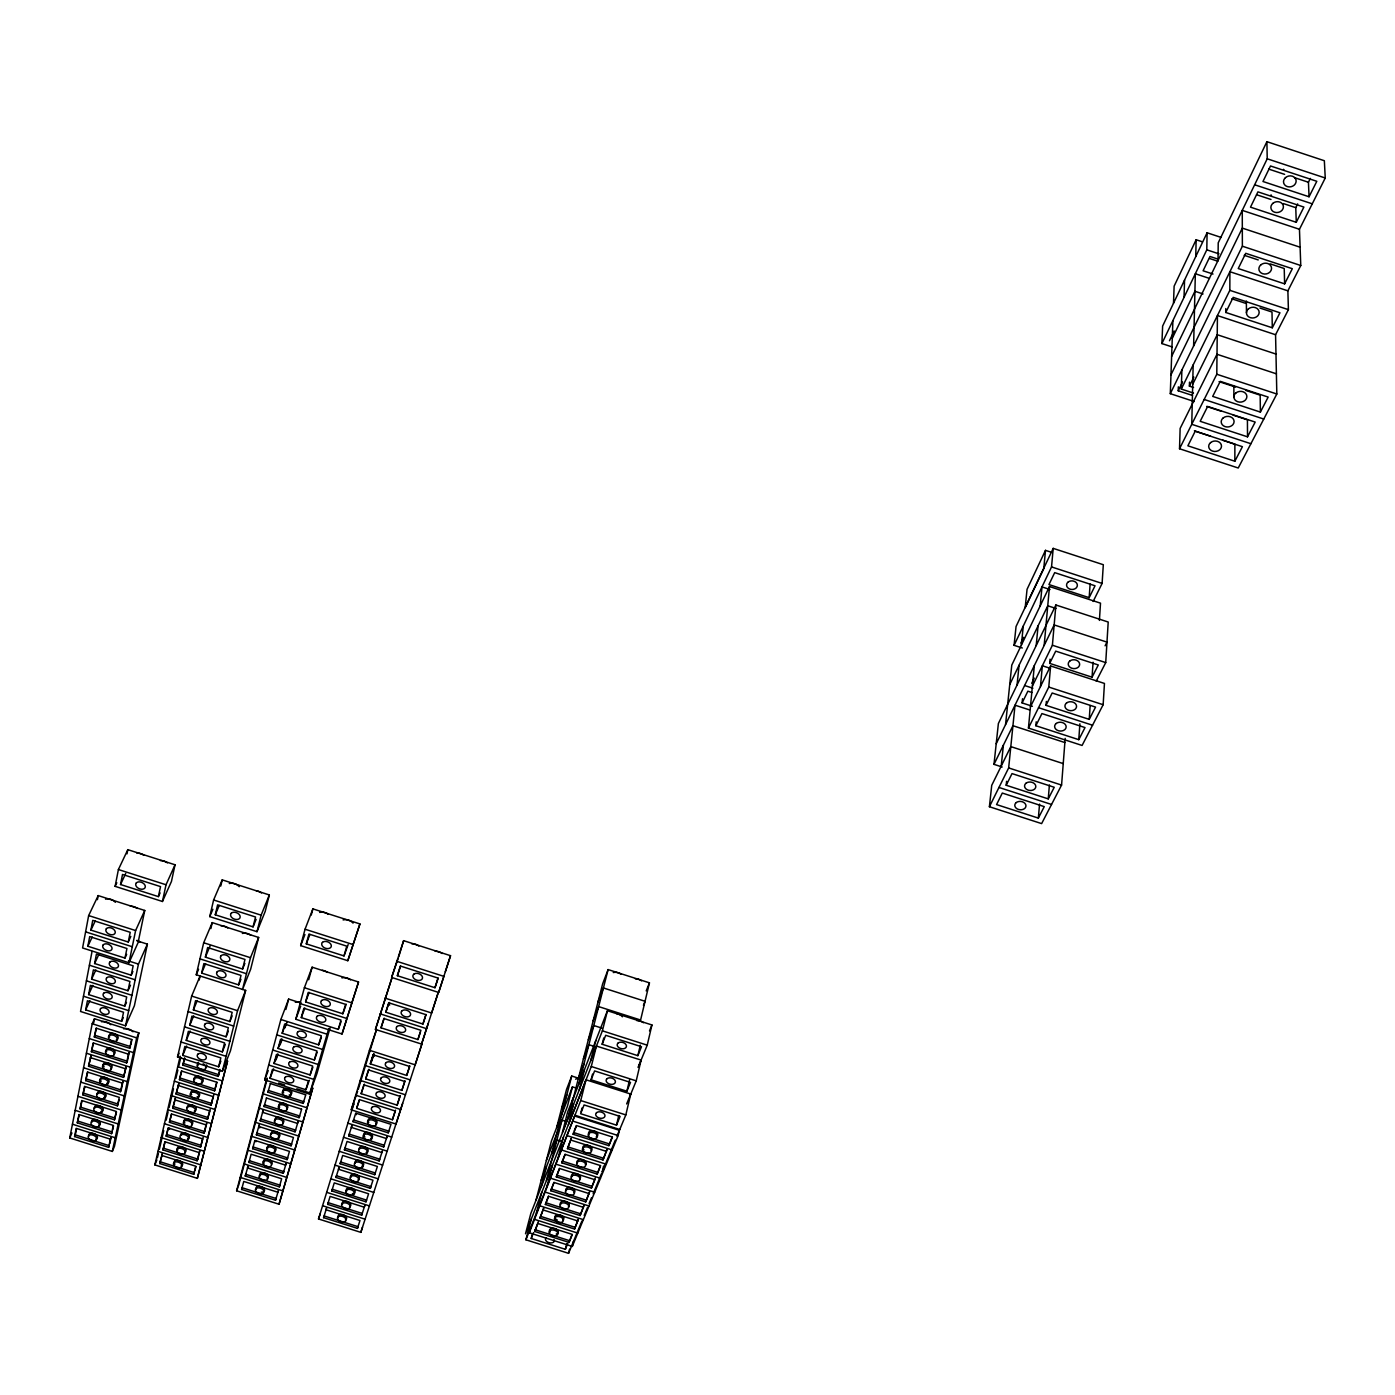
<?xml version="1.0" encoding="UTF-8"?>
<svg xmlns="http://www.w3.org/2000/svg" width="1395" height="1395" viewBox="0 0 1395 1395"><rect width="100%" height="100%" fill="white"/><g stroke="black" fill="none" stroke-linecap="round" stroke-linejoin="round"><path stroke-width="1.5" d="M1234.854 461.222L1242.404 446.679L1195.219 431.195L1187.877 445.807L1234.854 461.222L1234.871 444.133L1222.735 440.14M1233.86 396.86L1233.878 386.345M1193.492 393.076L1181.303 389.065L1229.832 290.334L1229.902 271.711L1287.881 290.84L1288.405 309.655L1275.571 334.73L1276.826 394L1238.237 468.005L1179.525 448.754L1180.135 428.439L1216.998 354.278L1276.408 373.825M1225.752 312.463L1233.197 297.379L1279.947 312.776L1272.292 327.79L1225.752 312.463L1225.786 308.557M1179.525 448.754L1216.789 374.261L1217.434 315.566L1275.571 334.73M1218.027 260.464L1218.219 242.835L1266.904 141.68L1324.343 160.721L1325.25 178.002L1299.46 229.286L1300.768 265.503L1287.881 290.84M1172.166 346.937L1161.896 343.571L1206.797 249.827L1207.093 232.773L1221.183 237.429M1193.161 364.932L1191.766 424.307L1250.897 443.715M1193.614 345.943L1195.341 273.751L1209.465 278.425M1195.742 256.593L1196.143 239.748L1202.316 241.788M1193.545 387.496L1189.394 386.136L1189.499 382.143M1192.481 395.448L1178.234 390.774L1178.356 386.851M1181.303 389.065L1181.879 369.971M1184.041 297.344L1184.547 280.081M1194.259 401.533L1170.3 393.669L1172.899 320.623M1173.509 303.238L1174.119 286.184L1196.143 239.748M1161.896 343.571L1162.628 326.081L1207.093 232.773M1034.323 665.589L1028.446 728.05L1082.084 745.453L1103.149 704.719L1104.456 683.445L1050.609 665.956L1030.452 706.829M1096.243 681.126L1105.729 662.59L1108.205 622.03L1055.893 604.994L998.384 723.499L993.99 764.355L1002.185 767.006M1099.399 620.409L1100.515 603.163L1049.493 586.528L1011.776 665.101L1005.551 724.598M1093.139 601.472L1102.102 583.424L1103.323 564.713L1053.208 548.375L1016.048 626.529L1014.078 645.327L1022.308 647.995M1046.372 701.423L1046.023 705.347L1089.233 719.367L1090.158 705.539M1050.051 659.155L1049.685 663.392L1092.058 677.185L1093.07 662.207M1036.223 721.808L1035.857 725.731L1078.771 739.664L1079.904 723.813M1089.164 597.67L1095.04 585.778L1054.69 572.63L1048.953 584.557L1089.164 597.67L1090.123 583.982M1063.234 763.606L1010.817 746.621L991.723 785.35L989.404 806.728L1041.629 823.608L1061.578 785.071L1065.187 738.408M1006.597 781.305L1006.196 785.263L1048.255 798.882L1049.406 784.932M1028.446 728.05L1048.778 687.072L1050.609 665.956M1032.405 686.026L1052.405 645.24L1055.893 604.994M1038.351 818.098L1044.262 806.624L1002.307 793.058L996.571 804.584L1038.351 818.098L1039.554 804.13M1040.461 686.532L1042.344 665.764L1050.487 668.414M1044.175 645.397L1049.493 586.528M1014.078 645.327L1051.534 566.928L1053.208 548.375M1036.206 645.554L1038.072 625.867M1040.217 605.883L1041.995 586.911L1050.034 589.527M1045.483 550.362L1043.774 568.654L1025.185 607.714L1027.051 589.318L1045.483 550.362L1051.656 552.368M1032.405 706.271L1022.116 702.94L1022.518 698.738M989.404 806.728L1008.655 767.93L1015.019 705.19L1029.423 709.863M1017.06 685.032L1019.065 665.258M1021.349 645.17L1023.267 626.093M1001.209 766.117L1003.389 745.157M88.652 915.573L82.584 947.972L128.985 962.759L138.07 942.654L144.749 910.464L98.191 895.59L88.652 915.573L135.611 930.552L144.749 910.464M87.85 946.246L89.681 936.603L126.928 948.495L124.975 958.069L87.85 946.246L92.227 936.969M90.902 930.099L92.75 920.369L130.223 932.313L128.253 942.009L90.902 930.099L95.296 920.84M97.423 899.653L98.191 895.59M92.053 951.407L80.544 1011.48L125.533 1025.796L134.373 1005.795L147.399 944.136L137.024 940.84M85.653 1009.875L87.414 1000.756L123.527 1012.247L121.644 1021.332L85.653 1009.875L89.908 1000.651M88.617 994.6L90.396 985.393L126.701 996.954L124.8 1006.126L88.617 994.6L92.872 985.376M91.599 979.15L93.395 969.839L129.927 981.47L127.991 990.746L91.599 979.15L95.871 969.943M94.616 963.526L96.429 954.093L133.17 965.811L131.217 975.192L94.616 963.526L98.905 954.319M115.122 886.348L118.401 869.538L127.817 849.66L175.038 864.778L171.445 881.466L162.448 901.484L115.122 886.348L116.814 882.739M69.75 1137.936L92.21 1023.738L94.476 1018.751L138.872 1032.875L114.442 1146.428L112.315 1151.433L69.75 1137.936L71.965 1132.967M120.528 884.517L122.516 874.456L160.53 886.61L158.402 896.619L120.528 884.517L125.742 873.444M93.639 1022.988L94.476 1018.751M126.997 853.862L127.817 849.66M76.533 1128.729L75.313 1134.885L109.333 1145.679L108.618 1147.335L74.58 1136.559L76.202 1128.346L110.362 1139.174L111.077 1137.5L109.769 1143.621M77.3 1122.801L78.957 1114.5L113.291 1125.381L111.548 1133.647L77.3 1122.801L79.271 1114.919M80.056 1108.885L81.73 1100.498L116.273 1111.449L114.495 1119.801L80.056 1108.885L82.061 1100.934M82.846 1094.831L84.537 1086.356L119.273 1097.377L117.459 1105.816L82.846 1094.831L84.868 1086.81M85.67 1080.619L87.379 1072.04L122.289 1083.13L123.022 1081.456L121.208 1090.001L120.476 1091.675L85.67 1080.619L87.78 1072.092M88.53 1066.251L91.006 1055.91L88.53 1066.251L123.527 1077.359L126.091 1067.053L123.527 1077.359M91.407 1051.708L93.151 1042.937L128.462 1054.167L129.194 1052.493L127.329 1061.229L126.596 1062.903L91.407 1051.708L93.552 1043.041M94.337 1037.026L96.098 1028.15L131.601 1039.432L129.718 1048.273L94.337 1037.026L96.499 1028.254M128.985 962.759L135.611 930.552M125.533 1025.796L138.454 964.102L147.399 944.136M108.618 1147.335L110.362 1139.174M120.476 1091.675L122.289 1083.13M126.596 1062.903L128.462 1054.167M112.699 1129.915L113.57 1125.782M114.495 1119.801L116.535 1111.885M117.459 1105.816L119.081 1099.923M130.816 1044.838L131.95 1039.537M162.448 901.484L166.022 884.761L175.038 864.778M112.315 1151.433L136.693 1037.88L138.872 1032.875M199.171 980.075L200.148 975.872L191.656 996.065L177.531 1056.939L222.38 1071.186L230.437 1050.871L245.659 990.38L196.259 974.791L203.687 942.758L212.249 922.618L258.65 937.44L250.647 969.246L242.503 989.526L250.49 957.702L258.65 937.44M209.756 916.602L213.609 899.984L222.223 879.879L269.34 894.945L265.19 911.441L256.994 931.686L209.756 916.602L212.877 909.278M197.34 1178.356L227.542 1061.089L197.34 1178.356L154.845 1164.895L180.164 1056.207M157.391 1157.78L158.367 1153.613M159.344 1149.428L163.721 1130.613M166.162 1120.15L168.115 1111.798M169.091 1107.613L173.486 1088.797M175.909 1078.352L177.862 1069.982M178.839 1065.797L180.792 1057.445M210.854 928.617L212.249 922.618M220.759 886.087L222.223 879.879M201.647 973.082L203.879 963.579L241.004 975.419L238.65 984.887L201.647 973.082L205.588 963.718M205.379 957.144L207.628 947.519L244.979 959.446L242.59 969.019L205.379 957.144L210.104 945.915M215.266 914.789L217.603 904.867L255.529 916.986L253.07 926.873L215.266 914.789L219.242 905.46M182.745 1055.37L184.837 1046.442L220.828 1057.898L218.614 1066.791L182.745 1055.37L186.634 1046.006M186.25 1040.391L188.36 1031.358L224.56 1042.885L222.328 1051.882L186.25 1040.391L190.138 1031.027M189.79 1025.238L191.935 1016.101L228.344 1027.697L226.077 1036.799L189.79 1025.238L193.696 1015.874M193.382 1009.91L195.544 1000.668L232.163 1012.334L229.879 1021.541L193.382 1009.91L197.288 1000.546M630.156 1095.598L636.225 1080.863L641.037 1060.322L638.561 1066.321M638.073 1067.454L647.228 1045.169L651.936 1024.959L607.435 1010.73L573.31 1098.214M159.762 1163.535L162.343 1153.752L159.762 1163.535L193.748 1174.311L194.411 1172.62L160.442 1161.861M162.953 1149.933L164.872 1141.738L199.171 1152.601L199.816 1150.927L197.794 1159.088L197.131 1160.779L162.953 1149.933L165.081 1142.104M202.746 1139.209L200.531 1147.091L166.179 1136.193L168.115 1127.91L202.589 1138.843L203.269 1137.152M169.44 1122.295L171.411 1113.925L206.076 1124.911L206.739 1123.237L204.646 1131.572L203.984 1133.263L169.44 1122.295L171.602 1114.343M172.736 1108.258L175.421 1098.092L172.736 1108.258L207.471 1119.278L209.721 1111.257M176.066 1094.046L178.769 1083.793L176.066 1094.046L211.011 1105.136L213.801 1094.918M179.449 1079.678L181.472 1071.011L216.731 1082.206L214.568 1090.838L179.449 1079.678L181.768 1071.064M219.712 1071.203L218.178 1076.382L182.85 1065.152L184.506 1058.142M166.179 1136.193L168.324 1128.293M182.85 1065.152L184.785 1058.212M603.756 1037.967L602.169 1044.262L637.846 1055.666L640.322 1045.117M616.939 1136.227L625.832 1114.919L630.732 1094.046L585.987 1079.782L525.514 1233.79L530.832 1213.423L602.378 1030.835L607.435 1010.73M592.544 1074.115L591.114 1079.817L626.878 1091.221L629.581 1079.8M618.142 1135.565L619.397 1130.299L574.566 1116.017L529.315 1232.796L572.281 1246.432L618.142 1135.565L573.24 1121.249M603.006 1159.96L606.93 1149.672L603.006 1159.96L567.469 1148.643L571.305 1138.32L567.469 1148.643M603.599 1166.028L602.117 1172.288L615.3 1140.186M609.301 1143.9L573.607 1132.531L573.153 1134.292L608.883 1145.661L612.143 1137.012M568.149 1118.337L602.675 983.754L608.115 969.595L649.442 982.83L640.601 1020.024L598.647 1006.597L593.171 1020.756M616.503 1125.155L620.095 1116.418L584.086 1104.945L580.616 1113.716L616.503 1125.155L618.787 1115.477M564.992 1154.31L561.854 1162.837L597.182 1174.084L600.391 1165.575M580.128 1215.533L583.912 1205.611L580.128 1215.533L545.375 1204.495L548.427 1196.195M585.743 1201.862L589.562 1191.871L585.743 1201.862L550.816 1190.755L553.885 1182.385M559.395 1168.435L556.309 1176.874L591.428 1188.052L595.299 1177.955M531.286 1219.073L525.898 1239.789L568.567 1253.32L569.578 1249.153M574.566 1229.03L578.315 1219.213L574.566 1229.03L540.005 1218.062L543.666 1208.209L540.005 1218.062M572.281 1246.432L573.554 1241.184M532.227 1234.645L531.233 1238.481L565.359 1249.31L566.771 1243.538M538.313 1221.724L534.686 1231.489L569.055 1242.387L571.95 1234.662M193.748 1174.311L195.771 1166.22L161.663 1155.426M197.131 1160.779L199.171 1152.601M200.531 1147.091L202.589 1138.843M203.984 1133.263L206.076 1124.911M207.471 1119.278L210.244 1109.165M211.011 1105.136L213.139 1096.61L178.089 1085.467M218.178 1076.382L219.922 1069.407M194.916 1170.597L195.928 1166.569M214.568 1090.838L216.957 1082.258M256.994 931.686L261.127 915.172L269.34 894.945M222.38 1071.186L237.551 1010.695L245.659 990.38M573.554 1104.247L568.393 1124.841L591.271 1066.512L596.432 1046.076L641.107 1060.078M581.105 1111.798L582.081 1107.944M525.898 1239.789L580.739 1100.55L585.987 1079.782M590.713 1060.653L595.804 1040.548M558.017 1158.268L563.423 1137.187M578.838 1084.037L608.115 969.595M579.291 1089.809L584.435 1069.703M576.414 1088.152L572.421 1086.879L567.399 1106.392L546.369 1160.413M547.119 1185.837L552.472 1165.052M541.173 1187.005L546.404 1166.918M556.622 1127.613L566.527 1089.46L571.723 1076.033L579.901 1078.631M529.315 1232.796L530.675 1227.565M551.635 1153.491L571.723 1076.033M536.395 1213.092L541.766 1192.359M546.439 1180.432L562.045 1120.115L566.056 1121.388M535.976 1200.275L551.461 1140.918L572.421 1086.879M330.005 1028.08L316.927 1073.592L309.55 1094.116L264.719 1079.869L280.883 1019.483L288.66 999.082L301.076 1003.04M300.657 945.636L305.052 929.227L312.898 908.877L359.927 923.926L347.808 960.719L300.657 945.636L304.93 934.545M279.035 1204.234L312.742 1088.17L279.035 1204.234L236.609 1190.789L266.584 1079.189M238.51 1185.733L267.387 1078.248M285.87 1009.492L288.66 999.082M311.242 915.033L312.898 908.877M270.02 1078.335L272.409 1069.459L308.4 1080.916L305.889 1089.739L270.02 1078.335L273.577 1068.866M274.03 1063.478L276.437 1054.498L312.654 1066.024L310.108 1074.952L274.03 1063.478L277.605 1054.01M278.076 1048.447L280.534 1039.362L316.944 1050.958L314.363 1059.991L278.076 1048.447L281.651 1038.979M282.174 1033.242L284.65 1024.052L321.286 1035.718L318.67 1044.855L282.174 1033.242L285.766 1023.773M306.29 943.874L308.94 934.057L346.797 946.159L344.007 955.924L306.29 943.874L309.899 934.441M241.597 1189.464L243.776 1181.443L277.814 1192.219L278.425 1190.528L275.53 1200.206L241.597 1189.464L242.242 1187.773L276.14 1198.514L275.53 1200.206M245.241 1176.02L248.066 1166.22L247.438 1167.911L281.651 1178.758L279.349 1186.831L245.241 1176.02L245.869 1174.328L279.959 1185.14L279.349 1186.831M248.92 1162.436L251.135 1154.223L285.539 1165.139L286.149 1163.447L283.22 1173.3L248.92 1162.436L249.548 1160.745L283.83 1171.608L283.22 1173.3M252.634 1148.695L254.866 1140.395L289.462 1151.381L287.108 1159.629L252.634 1148.695L253.262 1147.004L287.719 1157.937L287.108 1159.629M256.384 1134.798L259.278 1124.719L258.65 1126.428L293.438 1137.466L291.067 1145.801L256.384 1134.798L257.011 1133.106L291.677 1144.109L291.067 1145.801M260.185 1120.76L263.114 1110.594L262.469 1112.286L297.449 1123.393L298.077 1121.685L295.042 1131.833L260.185 1120.76L260.813 1119.069L295.653 1130.124L295.042 1131.833M264.021 1106.549L264.649 1104.857L299.698 1116L299.088 1117.691L264.021 1106.549L266.515 1098.004M267.91 1092.198L268.537 1090.489L303.779 1101.701L303.168 1103.393L267.91 1092.198L270.421 1083.566M295.775 1019.257L304.389 987.73L312.131 967.188L358.532 981.993L342.019 1033.991L295.775 1019.257L300.692 1006.161M308.679 979.778L312.131 967.188M301.285 1017.6L303.866 1008.236L340.99 1020.076L338.287 1029.388L301.285 1017.6L304.842 1008.062M305.61 1001.906L308.225 992.42L345.576 1004.348L342.821 1013.781L305.61 1001.906L309.167 992.368M299.088 1117.691L301.634 1109.165M303.168 1103.393L305.749 1094.796M309.55 1094.116L328.784 1028.516M347.808 960.719L359.927 923.926M342.019 1033.991L358.532 981.993M375.429 1029.44L392.047 977.511L375.429 1029.44L421.848 1044.14L415.187 1064.856L369.431 1050.278L351.261 1109.845L395.988 1124.056L402.649 1103.34M391.629 977.442L403.626 940.666L450.533 955.68L438.658 992.455L391.629 977.442L397.976 958.906M421.848 1044.14L360.834 1232.36L318.513 1218.968L353.877 1103.689L352.708 1107.107M358.288 1089.216L376.476 1029.667L369.431 1050.278M398.691 956.848L403.626 940.666M381.027 1027.819L383.887 1018.507L420.906 1030.312L417.925 1039.571L381.027 1027.819L384.27 1018.245M385.805 1012.212L388.699 1002.778L425.946 1014.671L422.929 1024.052L385.805 1012.212L389.065 1002.656M356.649 1108.345L359.335 1099.591L395.238 1111.013L392.431 1119.732L356.649 1108.345L359.247 1100.69M361.148 1093.68L363.868 1084.839L399.964 1096.331L397.139 1105.136L361.148 1093.68L364.391 1084.124M365.699 1078.858L368.454 1069.913L404.759 1081.474L401.882 1090.384L365.699 1078.858L368.943 1069.285M370.303 1063.862L373.093 1054.794L409.607 1066.443L406.695 1075.44L370.303 1063.862L373.546 1054.289M397.348 975.715L400.33 966.02L438.082 978.087L434.978 987.73L397.348 975.715L400.609 966.16M323.588 1217.661L326.587 1208.035L326.012 1209.744L359.98 1220.503L357.434 1228.385L323.588 1217.661L324.163 1215.952L357.992 1226.676L357.434 1228.385M327.668 1204.391L330.109 1196.387L364.252 1207.216L364.81 1205.489L361.689 1215.184L327.668 1204.391L328.243 1202.682L362.247 1213.458L361.689 1215.184M331.783 1190.981L334.259 1182.89L368.594 1193.771L365.996 1201.827L331.783 1190.981L332.359 1189.272L366.536 1200.119L365.996 1201.827M335.933 1177.432L339.037 1167.528L338.444 1169.237L372.971 1180.187L370.338 1188.331L335.933 1177.432L336.526 1175.723L370.896 1186.622L370.338 1188.331M340.153 1163.709L342.682 1155.444L377.382 1166.464L374.732 1174.695L340.153 1163.709L340.729 1162L375.29 1172.986L374.732 1174.695M344.408 1149.864L347.041 1141.459L381.864 1152.584L382.422 1150.858L379.178 1160.902L344.408 1149.864L344.983 1148.155L379.736 1159.175L379.178 1160.902M348.715 1135.844L351.889 1125.678L351.313 1127.387L386.398 1138.529L386.956 1136.82L383.677 1146.952L348.715 1135.844L349.291 1134.135L384.235 1145.243L383.677 1146.952M353.057 1121.667L355.742 1113.123L390.966 1124.335L388.228 1132.845L353.057 1121.667L353.632 1119.958L388.786 1131.136L388.228 1132.845M371.541 1061.647L373.738 1054.48M360.834 1232.36L362.491 1227.234M428.23 1023.442L421.552 1044.157L438.309 992.298L431.648 1013.014L384.985 998.105M417.925 1039.571L420.401 1031.899M422.929 1024.052L426.033 1014.461M434.978 987.73L438.082 978.139M392.431 1119.732L395.535 1110.124M397.139 1105.136L400.243 1095.528M401.882 1090.384L405.003 1080.776M406.695 1075.44L409.816 1065.85M438.658 992.455L443.872 976.36L396.581 961.242M445.319 971.757L450.533 955.68M371.698 1060.34L373.651 1054.603M318.513 1218.968L320.257 1213.842M351.261 1109.845L357.591 1091.291M338.287 1029.388L341.025 1021.733M342.821 1013.781L346.256 1004.191M318.67 1044.855L321.425 1037.252M314.363 1059.991L317.118 1052.388M310.108 1074.952L312.846 1067.349M305.889 1089.739L309.324 1080.236M344.007 955.924L348.175 944.554M236.609 1190.789L237.882 1187.424M280.029 1045.029L282.174 1039.345M275.983 1059.991L278.128 1054.306M264.719 1079.869L268.224 1070.575M284.824 1028.01L286.969 1022.326M597.949 1002.116L603.407 987.956L645.065 1001.296L643.444 1005.307M561.61 1108.397L566.806 1094.97M588.324 1039.693L593.799 1025.517L601.855 1028.098M583.389 1058.892L588.899 1044.716L594.985 1046.668M578.384 1078.405L583.895 1064.228M541.208 1180.205L556.936 1139.907L560.964 1141.197M602.169 1044.262L605.692 1035.299L641.491 1046.738L637.846 1055.666M591.114 1079.817L594.601 1070.941L630.488 1082.398L626.878 1091.221M531.233 1238.481L533.587 1232.535M574.287 1130.804L576.344 1125.591M534.686 1231.489L537.86 1223.485L572.351 1234.418L569.055 1242.387M545.375 1204.495L548.619 1196.3L583.476 1207.372M550.816 1190.755L554.094 1182.472L589.143 1193.614M556.309 1176.874L559.622 1168.504L594.863 1179.717L591.428 1188.052M561.854 1162.837L565.219 1154.362L600.652 1165.645L597.182 1174.084M573.153 1134.292L576.588 1125.608L612.44 1137.03L608.883 1145.661M218.614 1066.791L220.863 1061.142M226.077 1036.799L228.344 1031.149M222.328 1051.882L225.345 1044.349M229.879 1021.541L232.145 1015.891M646.216 990.886L649.442 982.83M242.59 969.019L244.875 963.387M238.65 984.887L240.934 979.255M154.845 1164.895L156.903 1159.873M253.07 926.873L256.122 919.375M649.512 1030.888L651.936 1024.959M565.359 1249.31L567.8 1243.398M626.651 1103.933L630.732 1094.046M568.567 1253.32L581.924 1221.009M584.191 1215.446L587.522 1207.46M589.108 1203.554L591.567 1197.625M593.171 1193.789L601.385 1173.858M177.531 1056.939L179.066 1053.26M196.259 974.791L198.578 969.281M111.548 1133.647L112.263 1131.973L78.033 1121.144M129.718 1048.273L130.45 1046.599L95.087 1035.352M74.58 1136.559L75.313 1134.885M124.8 1006.126L126.457 1002.412M121.644 1021.332L123.283 1017.618M127.991 990.746L130.485 985.201M131.217 975.192L132.891 971.495M158.402 896.619L160.094 892.905M128.253 942.009L130.799 936.429M124.975 958.069L126.666 954.354M1020.878 643.095L1023.634 637.341M1169.481 340.746L1174.189 330.946M1172.271 338.34L1194.922 291.276L1203.065 293.961M1009.736 684.579L1047.767 605.796L1055.998 608.464M1171.626 356.423L1267.218 158.786L1266.904 141.68M1170.963 374.854L1242.317 228.117L1300.105 247.211M996.204 743.744L1054.167 624.925L1106.985 642.118L1105.102 645.815M1170.3 393.669L1242.37 246.217L1242.265 210.383L1299.46 229.286M1022.116 702.94L1027.871 691.188L1032.004 692.53M1031.759 683.236L1034.253 678.127M993.99 764.355L1012.944 725.714L1064.856 742.541M1178.234 390.774L1182.576 381.934M1049.685 663.392L1055.719 651.134L1098.284 664.962L1092.058 677.185M1189.394 386.136L1193.858 377.103M1192.708 384.305L1217.225 334.713L1275.989 354.068M1006.196 785.263L1012.02 773.597L1054.236 787.268L1048.255 798.882M1035.857 725.731L1041.925 713.577L1085.014 727.562L1078.771 739.664M1046.023 705.347L1052.179 693.001L1095.563 707.091L1089.233 719.367M1296.269 222.293L1303.889 207.07L1257.924 191.865L1250.495 207.157L1296.269 222.293L1295.763 207.681L1297.646 203.897M1309.051 196.765L1316.81 181.298L1270.496 165.97L1262.963 181.507L1309.051 196.765L1308.44 182.257L1310.358 178.403M1284.621 283.848L1292.311 268.694L1245.718 253.315L1238.237 268.537L1284.621 283.848L1284.22 268.503L1270.217 263.882M1247.514 436.827L1255.186 422.075L1207.651 406.451L1200.188 421.307L1247.514 436.827L1247.426 419.843L1233.145 415.152M1260.382 412.083L1268.16 397.087L1220.259 381.341L1212.691 396.407L1260.382 412.083L1260.173 395.169L1245.787 390.443M105.549 1096.784L105.898 1096.331A4.569 2.86 21.5 0 0 102.341 1091.605M102.637 1110.838L102.986 1110.403A4.534 2.825 21.4 0 0 100.667 1106.218A4.534 2.825 21.4 0 0 95.104 1106.165L94.755 1106.619A4.534 2.825 21.4 0 0 94.668 1108.31M198.439 1062.31L198.055 1062.781A4.656 2.999 20.5 0 0 198.195 1065.187M291.137 1094.186L291.538 1093.715A4.638 2.999 19.2 0 0 289.41 1089.425A4.638 2.999 19.2 0 0 283.586 1089.373L283.185 1089.844A4.638 2.999 19.2 0 0 283.673 1092.826M271.502 1164.389L271.885 1163.953A4.516 2.842 18.9 0 0 269.793 1159.873A4.516 2.842 18.9 0 0 264.143 1159.786L263.76 1160.221A4.516 2.842 18.9 0 0 264.248 1163.064M591.061 1150.683L591.532 1150.23A4.673 3.069 14.4 0 0 589.789 1145.958A4.673 3.069 14.4 0 0 583.72 1145.87L583.25 1146.324A4.673 3.069 14.4 0 0 583.964 1149.864M585.307 1164.877L585.778 1164.424A4.656 3.034 14.4 0 0 584.034 1160.187A4.656 3.034 14.4 0 0 578.001 1160.099L577.547 1160.553A4.656 3.034 14.4 0 0 577.356 1162.889M579.622 1178.897L580.093 1178.461A4.621 2.999 14.5 0 0 578.35 1174.276A4.621 2.999 14.5 0 0 572.351 1174.171L571.898 1174.625A4.621 2.999 14.5 0 0 571.706 1176.927M574.077 1192.708L574.461 1192.341A4.604 2.964 14.5 0 0 572.334 1187.999M568.428 1206.501L568.898 1206.065A4.569 2.929 14.6 0 0 567.155 1201.967A4.569 2.929 14.6 0 0 561.243 1201.845L560.79 1202.281A4.569 2.929 14.6 0 0 560.616 1204.548M562.935 1220.067L563.388 1219.649A4.551 2.895 14.6 0 0 562.028 1215.795M546.265 1237.749L545.898 1238.097A4.499 2.842 14.7 0 0 547.625 1242.091A4.499 2.842 14.7 0 0 553.431 1242.213L553.885 1241.794A4.499 2.842 14.7 0 0 554.042 1239.614M557.494 1233.494L557.948 1233.058A4.534 2.86 14.7 0 0 554.146 1228.315M535.139 1229.745L569.491 1240.643M83.595 1093.174L118.191 1104.142M170.12 1120.621L204.646 1131.572M77.946 1096.296L121.208 1110.019M164.436 1123.725L207.628 1137.431M247.543 1150.09L290.666 1163.761M330.772 1178.792L373.773 1192.429M80.805 1107.229L115.21 1118.145M166.859 1134.519L201.194 1145.417M75.173 1110.333L118.209 1123.969M161.21 1137.605L204.158 1151.224M243.863 1163.814L286.742 1177.397M326.639 1192.324L369.413 1205.89M163.633 1148.259L197.794 1159.088M72.453 1124.213L115.244 1137.779M158.019 1151.328L200.74 1164.86M240.219 1177.38L282.871 1190.894M322.559 1205.716L365.106 1219.195M304.389 987.73L351.191 1002.656M380.19 1013.869L426.574 1028.673M199.956 958.871L246.479 973.71M85.601 931.86L132.281 946.752M300.065 1003.58L346.588 1018.42M580.739 1100.55L625.832 1114.919M128.445 960.911L138.454 964.102M280.883 1019.483L326.761 1034.113M574.949 1115.215L619.798 1129.514M191.656 996.065L237.551 1010.695M89.402 965.218L135.158 979.796M276.768 1034.846L322.385 1049.371M364.81 1065.431L410.304 1079.922M188.063 1011.549L233.697 1026.075M86.42 980.824L131.915 995.315M567.521 1135.757L612.178 1149.968M570.869 1140.081L606.511 1151.433M272.705 1050.016L318.06 1064.455M360.241 1080.41L405.474 1094.796M567.922 1146.899L603.425 1158.199M184.506 1026.86L229.879 1041.298M83.473 996.239L128.706 1010.643M561.871 1150.09L606.284 1164.232M268.677 1065.03L313.788 1079.381M355.725 1095.215L400.696 1109.513M562.307 1161.093L597.618 1172.323M181.001 1041.978L226.112 1056.329M556.291 1164.267L600.46 1178.304M92.21 1023.738L136.693 1037.88M278.669 1083.026L284.719 1084.944M296.804 1088.797L310.911 1093.279M270.246 1083.531L305.627 1094.779M556.744 1175.131L591.864 1186.291M550.781 1178.287L594.706 1192.237M183.547 1063.478L218.841 1074.708M89.297 1038.578L133.536 1052.632M177.723 1066.687L221.875 1080.707M262.696 1093.68L306.76 1107.7M347.756 1123.132L391.716 1137.099M266.34 1097.987L301.512 1109.165M551.252 1189.011L586.179 1200.119M545.323 1192.132L589.004 1206.012M92.157 1050.051L127.329 1061.229M180.129 1078.004L215.231 1089.164M86.403 1053.242L130.398 1067.227M174.358 1081.177L218.265 1095.127M258.842 1108.014L302.663 1121.946M343.449 1137.274L387.165 1151.154M90.256 1057.567L125.358 1068.727M545.829 1202.734L580.547 1213.772M539.935 1205.838L583.372 1219.631M89.28 1064.594L124.242 1075.684M176.764 1092.372L211.674 1103.462M543.213 1209.971L577.879 1220.974M83.561 1067.75L127.311 1081.648M171.01 1095.528L214.673 1109.391M255.041 1122.208L298.617 1136.036M339.177 1151.259L382.648 1165.069M174.724 1099.783L209.581 1110.838M540.458 1216.318L574.984 1227.286M534.599 1219.387L577.792 1233.11M86.42 1078.963L121.208 1090.001M173.416 1106.584L208.134 1117.587M80.736 1082.101L124.242 1095.912M167.714 1109.705L211.133 1123.481M251.274 1136.227L294.624 1149.986M334.957 1165.104L378.184 1178.827M118.401 869.538L166.022 884.761M213.609 899.984L261.127 915.172M305.052 929.227L352.499 944.38M602.378 1030.835L647.228 1045.169M203.687 942.758L250.49 957.702M591.271 1066.512L636.225 1080.863M1038.543 707.701L1092.547 725.226M1008.655 767.93L1061.578 785.071M998.977 787.46L1051.534 804.462M1051.534 566.928L1102.102 583.424M1052.405 645.24L1105.729 662.59M1048.778 687.072L1103.149 704.719M1024.61 685.52L1032.893 688.206M1194.382 430.846L1210.581 436.164M1242.37 246.217L1300.768 265.503M1244.218 255.302L1258.22 259.923M1206.797 249.827L1218.986 253.855M1217.94 259.104L1209.988 256.488L1203.1 270.787L1213.022 274.048M1209.57 258.493L1217.8 261.214M1229.832 290.334L1288.405 309.655M1231.872 298.792L1245.909 303.43M1259.947 308.051L1271.996 312.027L1272.292 327.79M1216.789 374.261L1276.826 394M1219.073 381.655L1235.517 387.06M1204.181 399.476L1263.765 419.041M1206.64 406.433L1220.921 411.124M1267.218 158.786L1325.25 178.002M1268.7 169.091L1284.603 174.358M1294.525 177.653L1308.44 182.257M1254.646 184.768L1312.259 203.827M1256.564 194.725L1271.002 199.485M1283.383 203.583L1295.763 207.681M1246.38 301.024L1246.45 312.776M1284.097 170.225A6.312 5.458 -12.9 0 1 1283.54 169.301M1271.56 195.771A6.243 5.388 -11.6 0 1 1271.019 194.847M136.832 940.369A7.184 4.76 22.5 0 1 140.11 942.078M105.549 899.147A7.341 4.9 23.2 0 1 115.401 902.286M130.363 906.244A7.341 4.9 22.8 0 1 137.32 908.459M635.405 978.889A6.504 4.534 14 0 1 641.595 980.877M613.259 972.559A6.504 4.534 14.4 0 1 620.984 974.268M575.612 1079.189A6.417 4.307 14.7 0 1 580.058 1078.492M319.664 912.435A7.376 5.092 20 0 1 328.366 914.37M343.118 919.933A7.376 5.092 19.5 0 1 353.057 923.106M616.416 1013.572A6.992 4.813 14.3 0 1 622.397 1016.798M636.817 1020.599A6.992 4.813 13.9 0 1 643.479 1022.727M596.275 1136.698A4.708 3.104 14.3 0 0 596.886 1136.332L597.356 1135.861A4.708 3.104 14.3 0 0 595.613 1131.554A4.708 3.104 14.3 0 0 589.51 1131.485L589.039 1131.938A4.708 3.104 14.3 0 0 589.213 1134.937M556.901 1233.825A4.534 2.86 14.7 0 1 556.204 1234.052M550.118 1232.134A4.534 2.86 14.7 0 1 549.909 1229.344L550.362 1228.925A4.534 2.86 14.7 0 1 553.274 1228.21M566.126 1190.824A4.604 2.964 14.5 0 1 566.3 1188.54L566.771 1188.087A4.604 2.964 14.5 0 1 571.497 1187.668M557.442 1220.137A4.551 2.895 14.6 0 1 556.692 1219.736M556.047 1219.247A4.551 2.895 14.6 0 1 555.315 1215.882L555.768 1215.463A4.551 2.895 14.6 0 1 561.278 1215.376M375.708 1124.039A4.621 2.999 17.8 0 0 376.284 1123.672L376.702 1123.219A4.621 2.999 17.8 0 0 374.697 1118.964A4.621 2.999 17.8 0 0 368.821 1118.895L368.402 1119.348A4.621 2.999 17.8 0 0 368.803 1122.312M370.564 1138.442A4.604 2.964 17.7 0 0 371.802 1137.832L372.203 1137.378A4.604 2.964 17.7 0 0 370.216 1133.176A4.604 2.964 17.7 0 0 364.374 1133.106L363.973 1133.56A4.604 2.964 17.7 0 0 364.915 1137.047M361.758 1166.29A4.551 2.895 17.7 0 0 362.979 1165.697L363.38 1165.261A4.551 2.895 17.7 0 0 361.392 1161.128A4.551 2.895 17.7 0 0 355.638 1161.041L355.219 1161.494A4.551 2.895 17.7 0 0 354.975 1163.151M345.385 1219.945A4.447 2.773 17.6 0 0 345.908 1219.614L346.309 1219.195A4.447 2.773 17.6 0 0 344.338 1215.219A4.447 2.773 17.6 0 0 338.723 1215.115L338.322 1215.533A4.447 2.773 17.6 0 0 338.34 1217.713M366.135 1152.444A4.569 2.929 17.7 0 0 367.356 1151.851L367.774 1151.398A4.569 2.929 17.7 0 0 365.786 1147.231A4.569 2.929 17.7 0 0 359.98 1147.161L359.579 1147.597A4.569 2.929 17.7 0 0 359.23 1148.695M356.318 1114.692A6.923 4.481 17.9 0 1 355.969 1113.454M349.57 1206.692A4.464 2.807 17.7 0 0 350.11 1206.361L350.511 1205.943A4.464 2.807 17.7 0 0 348.541 1201.932A4.464 2.807 17.7 0 0 342.874 1201.81L342.472 1202.246A4.464 2.807 17.7 0 0 342.49 1204.443M353.807 1193.3A4.499 2.825 17.7 0 0 354.347 1192.952L354.766 1192.533A4.499 2.825 17.7 0 0 352.778 1188.47A4.499 2.825 17.7 0 0 347.076 1188.383L346.675 1188.802A4.499 2.825 17.7 0 0 346.692 1191.034M353.144 1193.527A4.499 2.825 17.7 0 1 352.394 1193.667M358.096 1179.751A4.516 2.86 17.7 0 0 358.637 1179.403L359.056 1178.967A4.516 2.86 17.7 0 0 357.068 1174.869A4.516 2.86 17.7 0 0 351.331 1174.782L350.93 1175.218A4.516 2.86 17.7 0 0 350.93 1177.467M374.278 1056.277A7.08 4.691 18 0 1 374.052 1053.748M389.641 1005.167A7.219 4.882 18.1 0 1 389.449 1002.534M435.17 951.285A7.359 5.074 17.8 0 1 442.198 953.517M411.787 943.805A7.359 5.074 18.2 0 1 418.814 946.037M322.262 970.257A7.289 4.917 19.5 0 1 327.406 972.42M341.949 977.878A7.271 4.917 19.1 0 1 350.546 979.796M295.287 1002.238A7.149 4.76 19.6 0 1 300.466 1002.412M278.023 1137.378A4.551 2.895 19 0 0 279.227 1136.785L279.61 1136.332A4.551 2.895 19 0 0 277.518 1132.147A4.551 2.895 19 0 0 271.781 1132.095L271.397 1132.531A4.551 2.895 19 0 0 271.205 1134.222M259.697 1127.91A6.835 4.342 19.2 0 1 259.4 1125.538M290.578 1094.552A4.638 2.999 19.2 0 1 289.149 1094.97M286.568 1108.903A4.604 2.964 19.1 0 0 287.108 1108.537L287.51 1108.083A4.604 2.964 19.1 0 0 285.4 1103.829A4.604 2.964 19.1 0 0 279.61 1103.776L279.209 1104.23A4.604 2.964 19.1 0 0 279.697 1107.194M261.249 1192.132A4.464 2.773 18.9 0 0 263.951 1191.417L264.318 1190.981A4.464 2.773 18.9 0 0 261.039 1186.465M256.366 1189.516A4.464 2.773 18.9 0 1 256.279 1187.302L256.663 1186.883A4.464 2.773 18.9 0 1 260.202 1186.256M282.61 1123.097A4.586 2.929 19.1 0 0 283.15 1122.731L283.551 1122.295A4.586 2.929 19.1 0 0 281.807 1118.284M275.356 1120.795A4.586 2.929 19.1 0 1 275.286 1118.459L275.669 1118.005A4.586 2.929 19.1 0 1 281.04 1117.866M274.152 1151.259A4.534 2.86 19 0 0 275.338 1150.666L275.722 1150.23A4.534 2.86 19 0 0 273.246 1145.888M267.631 1148.73A4.534 2.86 19 0 1 267.561 1146.446L267.945 1146.01A4.534 2.86 19 0 1 272.409 1145.574M267.177 1178.322A4.481 2.807 18.9 0 0 267.7 1177.973L268.084 1177.554A4.481 2.807 18.9 0 0 266.009 1173.491A4.481 2.807 18.9 0 0 260.377 1173.404L259.993 1173.84A4.481 2.807 18.9 0 0 260.08 1176.072M255.93 1141.825A6.801 4.307 19.2 0 1 255.547 1140.622M194.393 1110.838A4.569 2.895 20.3 0 0 195.562 1110.228L195.945 1109.775A4.569 2.895 20.3 0 0 193.731 1105.555A4.569 2.895 20.3 0 0 188.046 1105.503L187.68 1105.956A4.569 2.895 20.3 0 0 187.523 1107.665M198.944 1063.339A4.656 2.999 20.5 0 0 197.759 1063.984L197.375 1064.455A4.656 2.999 20.5 0 0 199.607 1068.797A4.656 2.999 20.5 0 0 205.396 1068.832L205.78 1068.361A4.656 2.999 20.5 0 0 205.204 1065.327M203.129 1063.81A4.656 2.999 20.5 0 1 204.629 1064.751M205.536 1067.524A4.656 2.999 20.5 0 0 206.076 1067.14L206.46 1066.669A4.656 2.999 20.5 0 0 206.617 1064.908M201.351 1082.293A4.621 2.964 20.4 0 0 202.537 1081.666L202.92 1081.195A4.621 2.964 20.4 0 0 200.688 1076.905A4.621 2.964 20.4 0 0 194.934 1076.87L194.55 1077.324A4.621 2.964 20.4 0 0 194.69 1079.713M197.113 1096.784A4.604 2.929 20.4 0 0 199.032 1096.017L199.415 1095.563A4.604 2.929 20.4 0 0 197.183 1091.309A4.604 2.929 20.4 0 0 191.481 1091.256L191.098 1091.727A4.604 2.929 20.4 0 0 191.673 1094.691M180.949 1166.063A4.481 2.773 20.1 0 0 182.082 1165.488L182.449 1165.052A4.481 2.773 20.1 0 0 180.269 1161.006A4.481 2.773 20.1 0 0 174.724 1160.919L174.358 1161.355A4.481 2.773 20.1 0 0 174.933 1164.162M191.621 1124.614A4.551 2.86 20.2 0 0 192.144 1124.265L192.51 1123.812A4.551 2.86 20.2 0 0 189.912 1119.453M184.872 1122.94A4.551 2.86 20.2 0 1 184.297 1120.028L184.663 1119.592A4.551 2.86 20.2 0 1 189.075 1119.121M184.89 1152.235A4.499 2.807 20.1 0 0 185.395 1151.886L185.779 1151.45A4.499 2.807 20.1 0 0 183.948 1147.579M177.775 1149.986A4.499 2.807 20.1 0 1 177.636 1147.719L178.002 1147.283A4.499 2.807 20.1 0 1 183.181 1147.178M187.61 1138.756A4.516 2.842 20.2 0 0 188.761 1138.146L189.127 1137.71A4.516 2.842 20.2 0 0 186.93 1133.577A4.516 2.842 20.2 0 0 181.315 1133.507L180.949 1133.961A4.516 2.842 20.2 0 0 180.687 1135.042M169.562 1129.375A6.783 4.255 20.4 0 1 169.144 1128.171M220.863 925.757A7.289 4.935 21.4 0 1 227.803 927.971M242.364 933.447A7.289 4.935 21 0 1 250.943 935.365M229.286 883.506A7.411 5.074 21.6 0 1 239.242 886.697M256.244 890.76A7.411 5.074 21.2 0 1 261.475 892.957M160.373 860.61A7.428 5.074 22.9 0 1 167.417 862.877M136.815 853.077A7.446 5.074 23.3 0 1 143.877 855.344M107.99 1082.938A4.586 2.895 21.6 0 0 108.496 1082.572L108.845 1082.119A4.586 2.895 21.6 0 0 106.125 1077.672M107.363 1083.2A4.586 2.895 21.6 0 1 106.63 1083.357M101.19 1081.247A4.586 2.895 21.6 0 1 100.527 1078.3L100.893 1077.829A4.586 2.895 21.6 0 1 105.288 1077.341M101.521 1021.768A6.992 4.481 22.1 0 1 110.903 1024.75M123.649 1028.812A6.975 4.499 21.7 0 1 133.031 1031.794M116.378 1039.641A4.673 2.999 21.9 0 0 117.546 1038.996L117.912 1038.525A4.673 2.999 21.9 0 0 115.541 1034.131A4.673 2.999 21.9 0 0 109.804 1034.131L109.455 1034.602A4.673 2.999 21.9 0 0 109.647 1037.026M113.971 1054.062A4.638 2.964 21.8 0 0 114.495 1053.678L114.861 1053.225A4.638 2.964 21.8 0 0 112.507 1048.883A4.638 2.964 21.8 0 0 106.805 1048.866L106.438 1049.336A4.638 2.964 21.8 0 0 106.648 1051.725M110.972 1068.587A4.621 2.929 21.7 0 0 111.478 1068.221L111.844 1067.75A4.621 2.929 21.7 0 0 109.49 1063.461A4.621 2.929 21.7 0 0 103.823 1063.426L103.474 1063.897A4.621 2.929 21.7 0 0 104.137 1066.879M95.784 1139.087A4.481 2.773 21.3 0 0 96.9 1138.494L97.249 1138.058A4.481 2.773 21.3 0 0 93.727 1133.455M89.018 1136.001A4.481 2.773 21.3 0 1 89.088 1134.327L89.437 1133.891A4.481 2.773 21.3 0 1 92.89 1133.246M105.043 1097.15A4.569 2.86 21.5 0 1 103.683 1097.551M97.545 1094.255A4.569 2.86 21.5 0 1 97.633 1092.529L97.981 1092.076A4.569 2.86 21.5 0 1 101.486 1091.396M98.626 1125.346A4.516 2.807 21.4 0 0 99.743 1124.736L100.091 1124.3A4.516 2.807 21.4 0 0 97.789 1120.168A4.516 2.807 21.4 0 0 92.262 1120.115L91.913 1120.551A4.516 2.807 21.4 0 0 91.826 1122.225M102.131 1111.205A4.534 2.825 21.4 0 1 100.789 1111.588M573.066 1098.231L567.887 1118.337L562.412 1132.356L567.591 1112.251L573.066 1098.231M136.379 882.878L135.978 883.419A5.005 3.383 23 0 0 138.471 888.336A5.005 3.383 23 0 0 144.627 888.249L145.028 887.708A5.005 3.383 23 0 0 142.534 882.791A5.005 3.383 23 0 0 136.379 882.878M106.456 928.582L106.072 929.105A4.935 3.278 22.9 0 0 108.566 933.883A4.935 3.278 22.9 0 0 114.617 933.83L115 933.307A4.935 3.278 22.9 0 0 112.507 928.529A4.935 3.278 22.9 0 0 106.456 928.582M103.3 944.764L102.916 945.287A4.917 3.243 22.8 0 0 105.41 949.995A4.917 3.243 22.8 0 0 111.408 949.96L111.792 949.437A4.917 3.243 22.8 0 0 109.316 944.711A4.917 3.243 22.8 0 0 103.3 944.764M109.856 962.114L109.49 962.62A4.848 3.174 22.6 0 0 111.931 967.241A4.848 3.174 22.6 0 0 117.86 967.223L118.244 966.718A4.848 3.174 22.6 0 0 115.802 962.079A4.848 3.174 22.6 0 0 109.856 962.114M106.752 977.773L106.369 978.279A4.813 3.139 22.4 0 0 108.81 982.865A4.813 3.139 22.4 0 0 114.704 982.847L115.087 982.342A4.813 3.139 22.4 0 0 112.646 977.755A4.813 3.139 22.4 0 0 106.752 977.773M103.666 993.257L103.3 993.763A4.778 3.104 22.3 0 0 105.724 998.297A4.778 3.104 22.3 0 0 111.583 998.279L111.949 997.791A4.778 3.104 22.3 0 0 109.542 993.24A4.778 3.104 22.3 0 0 103.666 993.257M100.632 1008.568L100.266 1009.056A4.76 3.069 22.2 0 0 102.672 1013.555A4.76 3.069 22.2 0 0 108.496 1013.555L108.862 1013.066A4.76 3.069 22.2 0 0 106.456 1008.568A4.76 3.069 22.2 0 0 100.632 1008.568M109.072 1035.787L108.705 1036.258A4.673 2.999 21.9 0 0 111.059 1040.653A4.673 2.999 21.9 0 0 116.796 1040.653L117.163 1040.182A4.673 2.999 21.9 0 0 114.808 1035.805A4.673 2.999 21.9 0 0 109.072 1035.787M106.055 1050.522L105.706 1050.993A4.638 2.964 21.8 0 0 108.06 1055.335A4.638 2.964 21.8 0 0 113.762 1055.352L114.111 1054.882A4.638 2.964 21.8 0 0 111.774 1050.54A4.638 2.964 21.8 0 0 106.055 1050.522M103.09 1065.082L102.724 1065.553A4.621 2.929 21.7 0 0 105.078 1069.843A4.621 2.929 21.7 0 0 110.746 1069.878L111.112 1069.424A4.621 2.929 21.7 0 0 108.758 1065.117A4.621 2.929 21.7 0 0 103.09 1065.082M100.144 1079.503L99.795 1079.957A4.586 2.895 21.6 0 0 102.131 1084.211A4.586 2.895 21.6 0 0 107.764 1084.246L108.13 1083.793A4.586 2.895 21.6 0 0 105.793 1079.538A4.586 2.895 21.6 0 0 100.144 1079.503M231.291 913.219L230.873 913.76A4.987 3.383 21.3 0 0 233.227 918.607A4.987 3.383 21.3 0 0 239.434 918.555L239.853 918.015A4.987 3.383 21.3 0 0 237.516 913.15A4.987 3.383 21.3 0 0 231.291 913.219M97.249 1093.75L96.883 1094.203A4.569 2.86 21.5 0 0 99.219 1098.406A4.569 2.86 21.5 0 0 104.817 1098.458L105.166 1098.004A4.569 2.86 21.5 0 0 102.846 1093.785A4.569 2.86 21.5 0 0 97.249 1093.75M94.372 1107.839L94.023 1108.293A4.551 2.825 21.4 0 0 96.342 1112.46A4.551 2.825 21.4 0 0 101.905 1112.513L102.254 1112.059A4.551 2.825 21.4 0 0 99.934 1107.892A4.551 2.825 21.4 0 0 94.372 1107.839M221.125 955.68L220.724 956.203A4.9 3.296 21.1 0 0 223.043 960.928A4.9 3.296 21.1 0 0 229.164 960.893L229.565 960.37A4.9 3.296 21.1 0 0 227.245 955.645A4.9 3.296 21.1 0 0 221.125 955.68M91.529 1121.772L91.181 1122.225A4.516 2.807 21.4 0 0 93.482 1126.34A4.516 2.807 21.4 0 0 99.028 1126.41L99.376 1125.974A4.516 2.807 21.4 0 0 97.075 1121.842A4.516 2.807 21.4 0 0 91.529 1121.772M217.306 971.67L216.888 972.175A4.882 3.243 21 0 0 219.224 976.849A4.882 3.243 21 0 0 225.292 976.831L225.694 976.326A4.882 3.243 21 0 0 223.374 971.635A4.882 3.243 21 0 0 217.306 971.67M88.722 1135.565L88.373 1136.001A4.499 2.773 21.3 0 0 90.675 1140.081A4.499 2.773 21.3 0 0 96.168 1140.151L96.517 1139.715A4.499 2.773 21.3 0 0 94.215 1135.635A4.499 2.773 21.3 0 0 88.722 1135.565M208.797 1008.585L208.396 1009.091A4.813 3.156 20.8 0 0 210.697 1013.642A4.813 3.156 20.8 0 0 216.678 1013.642L217.079 1013.154A4.813 3.156 20.8 0 0 214.778 1008.585A4.813 3.156 20.8 0 0 208.797 1008.585M205.117 1023.965L204.716 1024.453A4.778 3.121 20.7 0 0 207.018 1028.969A4.778 3.121 20.7 0 0 212.964 1028.969L213.348 1028.481A4.778 3.121 20.7 0 0 211.064 1023.965A4.778 3.121 20.7 0 0 205.117 1023.965M201.473 1039.153L201.089 1039.641A4.76 3.086 20.7 0 0 203.374 1044.105A4.76 3.086 20.7 0 0 209.267 1044.123L209.668 1043.634A4.76 3.086 20.7 0 0 207.384 1039.17A4.76 3.086 20.7 0 0 201.473 1039.153M197.881 1054.167L197.48 1054.655A4.726 3.052 20.6 0 0 199.764 1059.067A4.726 3.052 20.6 0 0 205.64 1059.101L206.024 1058.613A4.726 3.052 20.6 0 0 203.757 1054.184A4.726 3.052 20.6 0 0 197.881 1054.167M194.254 1078.544L193.87 1079.015A4.621 2.964 20.4 0 0 196.102 1083.305A4.621 2.964 20.4 0 0 201.857 1083.34L202.24 1082.886A4.621 2.964 20.4 0 0 200.008 1078.579A4.621 2.964 20.4 0 0 194.254 1078.544M190.784 1092.948L190.417 1093.401A4.604 2.929 20.4 0 0 192.649 1097.656A4.604 2.929 20.4 0 0 198.352 1097.708L198.735 1097.255A4.604 2.929 20.4 0 0 196.503 1092.982A4.604 2.929 20.4 0 0 190.784 1092.948M322.489 942.357L322.036 942.898A4.97 3.4 19.7 0 0 324.268 947.711A4.97 3.4 19.7 0 0 330.528 947.658L330.964 947.135A4.97 3.4 19.7 0 0 328.749 942.322A4.97 3.4 19.7 0 0 322.489 942.357M187.366 1107.177L187 1107.63A4.569 2.895 20.3 0 0 189.214 1111.85A4.569 2.895 20.3 0 0 194.899 1111.902L195.265 1111.449A4.569 2.895 20.3 0 0 193.051 1107.229A4.569 2.895 20.3 0 0 187.366 1107.177M183.983 1121.266L183.617 1121.719A4.551 2.86 20.2 0 0 185.831 1125.887A4.551 2.86 20.2 0 0 191.464 1125.939L191.847 1125.503A4.551 2.86 20.2 0 0 189.633 1121.336A4.551 2.86 20.2 0 0 183.983 1121.266M180.635 1135.199L180.269 1135.635A4.534 2.842 20.2 0 0 182.466 1139.767A4.534 2.842 20.2 0 0 188.081 1139.837L188.447 1139.401A4.534 2.842 20.2 0 0 186.25 1135.268A4.534 2.842 20.2 0 0 180.635 1135.199M177.322 1148.974L176.956 1149.41A4.499 2.807 20.1 0 0 179.153 1153.491A4.499 2.807 20.1 0 0 184.733 1153.578L185.099 1153.142A4.499 2.807 20.1 0 0 182.902 1149.044A4.499 2.807 20.1 0 0 177.322 1148.974M174.044 1162.593L173.677 1163.029A4.481 2.773 20.1 0 0 175.875 1167.074A4.481 2.773 20.1 0 0 181.42 1167.162L181.786 1166.726A4.481 2.773 20.1 0 0 179.606 1162.68A4.481 2.773 20.1 0 0 174.044 1162.593M321.582 1000.529L321.146 1001.052A4.9 3.278 19.2 0 0 323.344 1005.708A4.9 3.278 19.2 0 0 329.516 1005.708L329.952 1005.202A4.9 3.278 19.2 0 0 327.773 1000.529A4.9 3.278 19.2 0 0 321.582 1000.529M297.798 1031.951L297.379 1032.439A4.813 3.174 19.4 0 0 299.559 1036.973A4.813 3.174 19.4 0 0 305.592 1036.991L306.028 1036.502A4.813 3.174 19.4 0 0 303.848 1031.969A4.813 3.174 19.4 0 0 297.798 1031.951M317.153 1016.275L316.735 1016.781A4.865 3.243 19.2 0 0 318.914 1021.384A4.865 3.243 19.2 0 0 325.052 1021.402L325.488 1020.896A4.865 3.243 19.2 0 0 323.309 1016.275A4.865 3.243 19.2 0 0 317.153 1016.275M293.595 1047.209L293.177 1047.68A4.778 3.139 19.3 0 0 295.356 1052.179A4.778 3.139 19.3 0 0 301.355 1052.196L301.773 1051.708A4.778 3.139 19.3 0 0 299.611 1047.226A4.778 3.139 19.3 0 0 293.595 1047.209M289.445 1062.275L289.027 1062.746A4.743 3.104 19.3 0 0 291.206 1067.192A4.743 3.104 19.3 0 0 297.17 1067.227L297.588 1066.739A4.743 3.104 19.3 0 0 295.409 1062.293A4.743 3.104 19.3 0 0 289.445 1062.275M285.347 1077.167L284.929 1077.638A4.726 3.069 19.2 0 0 287.091 1082.032A4.726 3.069 19.2 0 0 293.02 1082.067L293.438 1081.596A4.726 3.069 19.2 0 0 291.276 1077.202A4.726 3.069 19.2 0 0 285.347 1077.167M282.958 1091.082L282.557 1091.535A4.638 2.999 19.2 0 0 284.685 1095.842A4.638 2.999 19.2 0 0 290.509 1095.877L290.91 1095.424A4.638 2.999 19.2 0 0 288.782 1091.117A4.638 2.999 19.2 0 0 282.958 1091.082M278.983 1105.468L278.581 1105.921A4.621 2.964 19.1 0 0 280.709 1110.176A4.621 2.964 19.1 0 0 286.498 1110.246L286.899 1109.792A4.621 2.964 19.1 0 0 284.772 1105.52A4.621 2.964 19.1 0 0 278.983 1105.468M275.059 1119.714L274.658 1120.168A4.586 2.929 19.1 0 0 276.768 1124.37A4.586 2.929 19.1 0 0 282.522 1124.44L282.923 1123.986A4.586 2.929 19.1 0 0 280.813 1119.766A4.586 2.929 19.1 0 0 275.059 1119.714M271.171 1133.786L270.769 1134.24A4.569 2.895 19 0 0 272.879 1138.407A4.569 2.895 19 0 0 278.599 1138.477L279 1138.024A4.569 2.895 19 0 0 276.89 1133.856A4.569 2.895 19 0 0 271.171 1133.786M413.722 974.268L413.251 974.791A4.952 3.383 18 0 0 415.344 979.552A4.952 3.383 18 0 0 421.656 979.517L422.11 979.011A4.952 3.383 18 0 0 420.034 974.233A4.952 3.383 18 0 0 413.722 974.268M267.317 1147.701L266.933 1148.155A4.534 2.86 19 0 0 269.026 1152.287A4.534 2.86 19 0 0 274.728 1152.357L275.111 1151.921A4.534 2.86 19 0 0 273.019 1147.789A4.534 2.86 19 0 0 267.317 1147.701M263.515 1161.477L263.132 1161.913A4.516 2.842 18.9 0 0 265.224 1166.011A4.516 2.842 18.9 0 0 270.874 1166.098L271.275 1165.662A4.516 2.842 18.9 0 0 269.183 1161.564A4.516 2.842 18.9 0 0 263.515 1161.477M401.917 1010.869L401.481 1011.375A4.882 3.296 17.9 0 0 403.556 1016.013A4.882 3.296 17.9 0 0 409.764 1016.013L410.217 1015.508A4.882 3.296 17.9 0 0 408.142 1010.852A4.882 3.296 17.9 0 0 401.917 1010.869M259.749 1175.096L259.365 1175.532A4.481 2.807 18.9 0 0 261.458 1179.577A4.481 2.807 18.9 0 0 267.09 1179.682L267.474 1179.246A4.481 2.807 18.9 0 0 265.381 1175.183A4.481 2.807 18.9 0 0 259.749 1175.096M397.034 1026.511L396.581 1026.999A4.848 3.261 17.9 0 0 398.656 1031.602A4.848 3.261 17.9 0 0 404.829 1031.602L405.282 1031.114A4.848 3.261 17.9 0 0 403.207 1026.511A4.848 3.261 17.9 0 0 397.034 1026.511M256.035 1188.575L255.651 1188.993A4.464 2.773 18.9 0 0 257.744 1193.004A4.464 2.773 18.9 0 0 263.324 1193.109L263.707 1192.69A4.464 2.773 18.9 0 0 261.632 1188.662A4.464 2.773 18.9 0 0 256.035 1188.575M386.066 1062.641L385.63 1063.129A4.795 3.174 17.8 0 0 387.688 1067.611A4.795 3.174 17.8 0 0 393.774 1067.646L394.21 1067.158A4.795 3.174 17.8 0 0 392.169 1062.676A4.795 3.174 17.8 0 0 386.066 1062.641M381.376 1077.69L380.94 1078.161A4.76 3.139 17.8 0 0 382.98 1082.59A4.76 3.139 17.8 0 0 389.031 1082.642L389.467 1082.154A4.76 3.139 17.8 0 0 387.426 1077.725A4.76 3.139 17.8 0 0 381.376 1077.69M376.72 1092.547L376.284 1093.017A4.726 3.086 17.8 0 0 378.341 1097.412A4.726 3.086 17.8 0 0 384.34 1097.464L384.776 1096.993A4.726 3.086 17.8 0 0 382.736 1092.599A4.726 3.086 17.8 0 0 376.72 1092.547M372.116 1107.246L371.698 1107.717A4.708 3.052 17.8 0 0 373.738 1112.059A4.708 3.052 17.8 0 0 379.702 1112.111L380.137 1111.641A4.708 3.052 17.8 0 0 378.097 1107.299A4.708 3.052 17.8 0 0 372.116 1107.246M368.263 1120.621L367.844 1121.074A4.621 2.999 17.8 0 0 369.849 1125.312A4.621 2.999 17.8 0 0 375.708 1125.381L376.127 1124.928A4.621 2.999 17.8 0 0 374.122 1120.673A4.621 2.999 17.8 0 0 368.263 1120.621M363.816 1134.815L363.397 1135.268A4.604 2.964 17.7 0 0 365.403 1139.471A4.604 2.964 17.7 0 0 371.227 1139.558L371.645 1139.105A4.604 2.964 17.7 0 0 369.64 1134.885A4.604 2.964 17.7 0 0 363.816 1134.815M359.422 1148.87L359.003 1149.306A4.569 2.929 17.7 0 0 361.009 1153.473A4.569 2.929 17.7 0 0 366.798 1153.56L367.216 1153.124A4.569 2.929 17.7 0 0 365.211 1148.939A4.569 2.929 17.7 0 0 359.422 1148.87M355.062 1162.767L354.661 1163.203A4.551 2.895 17.7 0 0 356.649 1167.319A4.551 2.895 17.7 0 0 362.421 1167.406L362.822 1166.97A4.551 2.895 17.7 0 0 360.834 1162.837A4.551 2.895 17.7 0 0 355.062 1162.767M350.773 1176.491L350.354 1176.927A4.516 2.86 17.7 0 0 352.36 1181.024A4.516 2.86 17.7 0 0 358.079 1181.112L358.48 1180.676A4.516 2.86 17.7 0 0 356.492 1176.595A4.516 2.86 17.7 0 0 350.773 1176.491M1285.458 177.636L1284.656 178.508A6.365 5.475 -12.4 0 0 1285.702 185.797A6.365 5.475 -12.4 0 0 1294.194 185.151L1294.996 184.28A6.365 5.475 -12.4 0 0 1293.95 176.991A6.365 5.475 -12.4 0 0 1285.458 177.636M346.518 1190.092L346.117 1190.51A4.499 2.825 17.7 0 0 348.105 1194.556A4.499 2.825 17.7 0 0 353.789 1194.661L354.19 1194.242A4.499 2.825 17.7 0 0 352.22 1190.179A4.499 2.825 17.7 0 0 346.518 1190.092M1272.798 203.408L1271.996 204.263A6.295 5.406 -11.1 0 0 1273.06 211.447A6.295 5.406 -11.1 0 0 1281.482 210.819L1282.284 209.965A6.295 5.406 -11.1 0 0 1281.22 202.781A6.295 5.406 -11.1 0 0 1272.798 203.408M342.316 1203.536L341.915 1203.955A4.481 2.807 17.7 0 0 343.885 1207.965A4.481 2.807 17.7 0 0 349.552 1208.07L349.953 1207.651A4.481 2.807 17.7 0 0 347.965 1203.641A4.481 2.807 17.7 0 0 342.316 1203.536M338.148 1216.824L337.747 1217.242A4.447 2.773 17.6 0 0 339.735 1221.218A4.447 2.773 17.6 0 0 345.35 1221.322L345.751 1220.904A4.447 2.773 17.6 0 0 343.78 1216.946A4.447 2.773 17.6 0 0 338.148 1216.824M1260.801 264.893L1259.999 265.748A6.365 5.406 -8.8 0 0 1261.097 272.914A6.365 5.406 -8.8 0 0 1269.624 272.339L1270.426 271.484A6.365 5.406 -8.8 0 0 1269.328 264.3A6.365 5.406 -8.8 0 0 1260.801 264.893M1248.368 308.923L1247.566 309.76A6.382 5.371 -7.2 0 0 1248.699 316.874A6.382 5.371 -7.2 0 0 1257.226 316.316L1258.028 315.497A6.382 5.371 -7.2 0 0 1256.912 308.365A6.382 5.371 -7.2 0 0 1248.368 308.923M1235.831 393.006L1235.011 393.843A6.522 5.388 -4.9 0 0 1236.179 400.975A6.522 5.388 -4.9 0 0 1244.915 400.487L1245.735 399.65A6.522 5.388 -4.9 0 0 1244.567 392.501A6.522 5.388 -4.9 0 0 1235.831 393.006M1223.119 417.994L1222.299 418.814A6.452 5.318 -4 0 0 1223.502 425.841A6.452 5.318 -4 0 0 1232.151 425.37L1232.953 424.568A6.452 5.318 -4 0 0 1231.785 417.506A6.452 5.318 -4 0 0 1223.119 417.994M1068.047 582.133L1067.384 582.779A5.406 4.307 3 0 0 1068.64 588.498A5.406 4.307 3 0 0 1075.876 588.219L1076.522 587.557A5.406 4.307 3 0 0 1075.283 581.837A5.406 4.307 3 0 0 1068.047 582.133M1210.598 442.599L1209.796 443.401A6.4 5.231 -3.2 0 0 1210.999 450.341A6.4 5.231 -3.2 0 0 1219.579 449.887L1220.381 449.085A6.4 5.231 -3.2 0 0 1219.195 442.128A6.4 5.231 -3.2 0 0 1210.598 442.599M618.125 1043.024L617.654 1043.512A4.708 3.208 14.1 0 0 619.363 1047.941A4.708 3.208 14.1 0 0 625.466 1047.959L625.954 1047.488A4.708 3.208 14.1 0 0 624.245 1043.041A4.708 3.208 14.1 0 0 618.125 1043.024M607.087 1078.649L606.598 1079.12A4.708 3.174 14.2 0 0 608.325 1083.514A4.708 3.174 14.2 0 0 614.463 1083.549L614.933 1083.078A4.708 3.174 14.2 0 0 613.207 1078.684A4.708 3.174 14.2 0 0 607.087 1078.649M596.624 1112.617L596.136 1113.088A4.726 3.139 14.3 0 0 597.897 1117.447A4.726 3.139 14.3 0 0 604.018 1117.517L604.506 1117.046A4.726 3.139 14.3 0 0 602.762 1112.687A4.726 3.139 14.3 0 0 596.624 1112.617M1069.808 661.021L1069.128 661.683A5.702 4.429 3.6 0 0 1070.436 667.595A5.702 4.429 3.6 0 0 1078.056 667.351L1078.754 666.67A5.702 4.429 3.6 0 0 1077.446 660.759A5.702 4.429 3.6 0 0 1069.808 661.021M589.074 1133.228L588.603 1133.699A4.708 3.104 14.3 0 0 590.347 1138.006A4.708 3.104 14.3 0 0 596.467 1138.076L596.938 1137.622A4.708 3.104 14.3 0 0 595.194 1133.298A4.708 3.104 14.3 0 0 589.074 1133.228M583.284 1147.632L582.831 1148.085A4.691 3.069 14.4 0 0 584.575 1152.357A4.691 3.069 14.4 0 0 590.643 1152.427L591.114 1151.974A4.691 3.069 14.4 0 0 589.37 1147.701A4.691 3.069 14.4 0 0 583.284 1147.632M577.565 1161.861L577.111 1162.314A4.656 3.034 14.4 0 0 578.855 1166.534A4.656 3.034 14.4 0 0 584.889 1166.621L585.342 1166.185A4.656 3.034 14.4 0 0 583.616 1161.948A4.656 3.034 14.4 0 0 577.565 1161.861M571.915 1175.933L571.462 1176.369A4.638 2.999 14.5 0 0 573.206 1180.554A4.638 2.999 14.5 0 0 579.187 1180.658L579.657 1180.222A4.638 2.999 14.5 0 0 577.914 1176.02A4.638 2.999 14.5 0 0 571.915 1175.933M1066.53 703.01L1065.832 703.69A5.807 4.464 4 0 0 1067.175 709.636A5.807 4.464 4 0 0 1074.952 709.41L1075.65 708.747A5.807 4.464 4 0 0 1074.324 702.784A5.807 4.464 4 0 0 1066.53 703.01M566.335 1189.848L565.864 1190.284A4.604 2.964 14.5 0 0 567.608 1194.434A4.604 2.964 14.5 0 0 573.572 1194.538L574.025 1194.085A4.604 2.964 14.5 0 0 572.281 1189.952A4.604 2.964 14.5 0 0 566.335 1189.848M1056.207 723.482L1055.509 724.144A5.772 4.412 4.4 0 0 1056.869 730.021A5.772 4.412 4.4 0 0 1064.577 729.812L1065.274 729.149A5.772 4.412 4.4 0 0 1063.932 723.273A5.772 4.412 4.4 0 0 1056.207 723.482M560.79 1203.606L560.337 1204.042A4.586 2.929 14.6 0 0 562.08 1208.14A4.586 2.929 14.6 0 0 568.009 1208.244L568.462 1207.826A4.586 2.929 14.6 0 0 566.719 1203.711A4.586 2.929 14.6 0 0 560.79 1203.606M555.332 1217.207L554.879 1217.643A4.551 2.895 14.6 0 0 556.622 1221.706A4.551 2.895 14.6 0 0 562.499 1221.828L562.952 1221.392A4.551 2.895 14.6 0 0 561.226 1217.329A4.551 2.895 14.6 0 0 555.332 1217.207M549.926 1230.669L549.473 1231.087A4.534 2.86 14.7 0 0 551.217 1235.116A4.534 2.86 14.7 0 0 557.058 1235.238L557.512 1234.819A4.534 2.86 14.7 0 0 555.768 1230.791A4.534 2.86 14.7 0 0 549.926 1230.669M1026.057 783.188L1025.395 783.833A5.65 4.237 5.5 0 0 1026.755 789.483A5.65 4.237 5.5 0 0 1034.288 789.326L1034.968 788.698A5.65 4.237 5.5 0 0 1033.59 783.031A5.65 4.237 5.5 0 0 1026.057 783.188M1016.275 802.561L1015.612 803.189A5.597 4.185 5.8 0 0 1016.99 808.786A5.597 4.185 5.8 0 0 1024.471 808.629L1025.133 808.019A5.597 4.185 5.8 0 0 1023.756 802.421A5.597 4.185 5.8 0 0 1016.275 802.561"/></g></svg>
